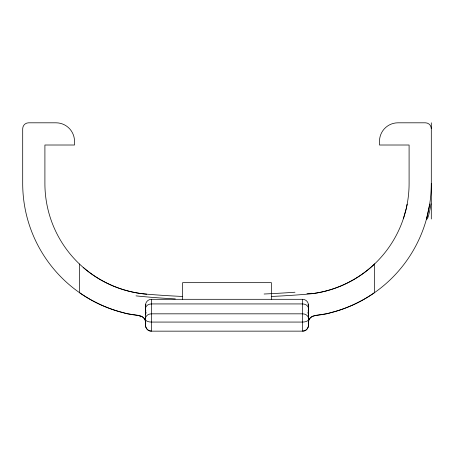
<?xml version="1.0" encoding="UTF-8"?>
<svg xmlns="http://www.w3.org/2000/svg" width="454" height="454" viewBox="0 0 454 454"><rect width="100%" height="100%" fill="white"/><g stroke="black" fill="none" stroke-linecap="round" stroke-linejoin="round"><path stroke-width="0.68" d="M308.482 305.224L308.482 305.241A5.919 5.919 0 0 0 302.563 299.305L151.437 299.305A5.925 5.925 0 0 0 145.513 305.224L145.513 325.195C145.399 328.373 148.259 331.238 151.432 331.159L302.563 331.142C305.724 331.261 308.567 328.39 308.487 325.234L308.482 305.247L308.482 319.003M145.513 325.268C147.828 312.414 130.911 315.922 123.647 312.783C107.893 308.885 92.622 301.87 79.473 292.631L79.427 263.978M151.437 299.305L151.437 331.142A5.93 5.925 0.1 0 1 145.513 325.212L145.513 322.374A6.662 6.662 0 0 0 139.667 315.763A133.243 133.243 0 0 1 22.7 183.518L22.7 128.732A5.919 5.919 0 0 1 28.619 122.807L56.012 122.807A18.506 18.506 0 0 1 74.513 141.313L74.513 145.013L44.906 145.013L44.906 183.518A111.031 111.031 0 0 0 146.744 294.169A977.025 977.025 0 0 0 182.616 296.462L182.746 296.468M145.518 314.872L145.989 312.556M302.563 299.407L302.563 331.142A5.919 5.919 0 0 0 308.482 325.229C306.2 312.42 323.129 315.916 330.37 312.783C346.181 308.834 361.253 301.955 374.59 292.586L374.59 263.967M429.688 204.192L426.505 218.953M407.153 204.192L406.642 206.723M406.563 207.081L406.251 208.477M406.092 209.158L403.396 218.624M426.527 218.868L426.544 218.811A14.959 1.725 -81.1 0 0 430.965 203.789M374.561 263.995C357.729 280.067 335.358 290.793 312.125 293.659M271.254 296.468L271.413 296.462A977.025 977.025 0 0 0 307.256 294.169A111.031 111.031 0 0 0 409.094 183.518L409.094 145.013L379.487 145.013L379.487 141.313A18.506 18.506 0 0 1 397.988 122.807L425.381 122.807A5.919 5.919 0 0 1 431.3 128.732M146.744 294.169C123.426 292.285 100.816 282.751 83.173 267.389M308.016 312.556L308.487 314.872M308.482 314.781L308.482 314.849A5.919 5.919 0 0 0 308.067 312.675M431.3 122.807L431.3 218.998M271.413 299.265L271.413 282.666L182.587 282.666L182.587 299.265M145.513 305.23L145.518 314.843A5.925 5.925 0 0 1 145.933 312.675M145.513 318.941L145.513 319.434A5.925 2.633 0 0 0 151.437 322.073L302.563 322.068A5.925 2.633 0 0 0 308.482 319.434M294.975 292.228A147.391 13.819 -1.2 0 1 264.097 294.01M175.318 298.902A147.397 18.92 0.3 0 1 136.018 295.866M311.824 293.256A112.518 64.655 22.2 0 1 306.966 293.749M139.911 316.71A113.103 2.662 36.5 0 1 140.212 316.926M308.482 322.374A6.662 6.662 0 0 1 314.333 315.763A133.232 133.232 0 0 0 431.3 183.518M308.482 318.521A5.925 4.688 0 0 0 302.563 313.827L151.437 313.833A5.925 4.688 0 0 0 145.518 318.521M308.067 310.774A5.925 5.488 0 0 1 308.482 312.795M308.067 304.401A5.925 5.488 0 0 1 308.482 306.422M308.482 308.618A5.925 4.688 0 0 0 302.563 303.93L151.437 303.93A5.925 4.688 0 0 0 145.518 308.618M145.513 306.422A5.925 5.488 0 0 1 145.933 304.401M145.518 312.795A5.925 5.488 0 0 1 145.933 310.774"/></g></svg>
